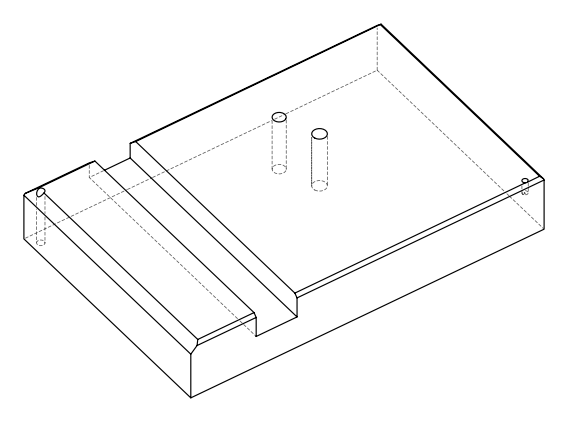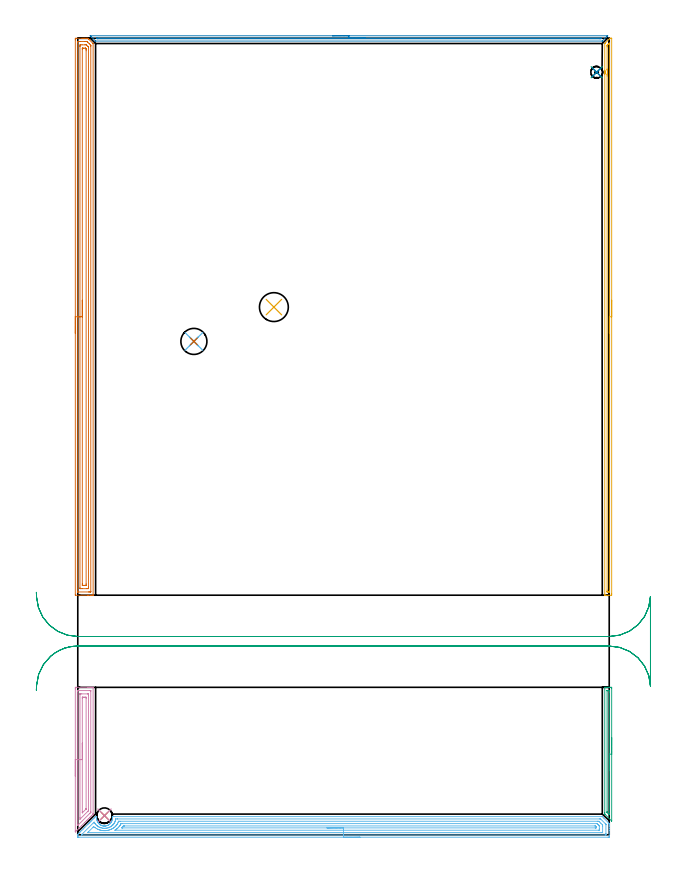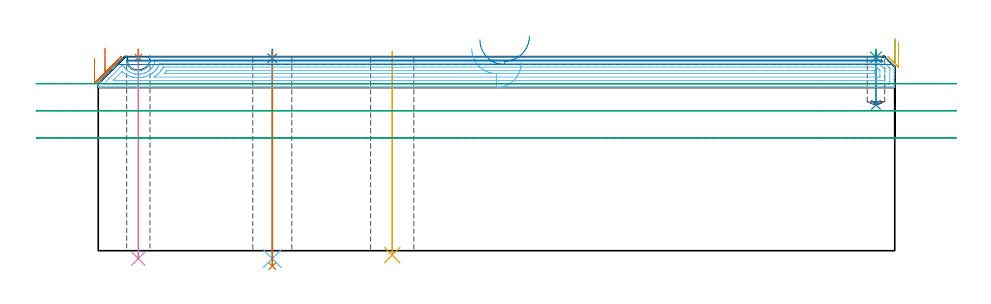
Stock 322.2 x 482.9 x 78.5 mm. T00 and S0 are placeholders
(PLAN: 15 operations, 7 tool changes, 46.6 min)
(1 SPOT_DRILL | STEP1HOLE | NXT0321_9005460120000 | 0.03 min | 1 mm3)
(2 SPOT_DRILL_1 | STEP1HOLE_2 | NXT0321_9005460120000 | 0.03 min | 4 mm3)
(3 SPOT_DRILL_2 | STEP1POCKET | NXT0321_9005460120000 | 0.03 min | 53 mm3)
(4 DRILL_THROUGH_HOLE_INTO_CENTER | STEP1HOLE | NXT0301_065 | 0.34 min | 5364 mm3)
(5 INDEXABLE_INSERT_DRILL_THROUGH_HOLE_FROM_SOLID | STEP1HOLE_1 | NXT0302_006 | 0.33 min | 18826 mm3)
(6 DRILL_THROUGH_HOLE_INTO_CENTER_1 | STEP1HOLE_2 | NXT0301_065 | 0.34 min | 5405 mm3)
(7 DRILL_TO_ENLARGE_THROUGH_HOLE | STEP1HOLE_2 | UGT0301_240 | 0.35 min | 9939 mm3)
(8 DRILL_BLIND_HOLE_INTO_CENTER | STEP1POCKET | NXT0301_042 | 0.09 min | 729 mm3)
(9 AREA_MILL | FG_CHAMFER_SURFACE | UGT0205_001 | 1.43 min | 765 mm3)
(10 AREA_MILL_1 | FG_CHAMFER_SURFACE_1 | UGT0205_001 | 2.9 min | 5570 mm3)
(11 AREA_MILL_2 | FG_CHAMFER_SURFACE_2 | UGT0205_001 | 5.55 min | 3004 mm3)
(12 AREA_MILL_3 | FG_CHAMFER_SURFACE_3 | UGT0205_001 | 12.78 min | 24507 mm3)
(13 AREA_MILL_4 | FG_CHAMFER_SURFACE_4 | UGT0205_001 | 11.04 min | 20053 mm3)
(14 AREA_MILL_5 | FG_CHAMFER_SURFACE_5 | UGT0205_001 | 5.11 min | 1614 mm3)
(15 MILL_RECTANGULAR_SLOT | SLOT_RECTANGULAR | UGT0201_020 | Follow Part, ap 12.5, ae 75% | 6.25 min | 590900 mm3)
(TOOL NXT0321_9005460120000 | NC Spot Drill, 142deg, 12mm, Carbide, Uncoated | D12 PA142 FL30 Z2)
(TOOL NXT0301_065 | Carbide Drill 9.4mm [860.1-0940-075A1-MM 2214] | D9.4 PA140 FL98 Z2)
(TOOL NXT0302_006 | Index. Insert Drill 17.5mm [880-D1750L25-05] | D17.5 PA176 FL88 Z2)
(TOOL UGT0301_240 | Twist Drill 15.8 mm | D15.8 PA118 FL120 Z2)
(TOOL NXT0301_042 | Carbide Drill 7.1mm [860.1-0710-057A1-MM 2214] | D7.1 PA140 FL85 Z2)
(TOOL UGT0205_001 | Chamfer Mill 20 x 3 x 45 deg. | D20 FL50 Z2)
(TOOL UGT0201_020 | End mill 50 mm | D50 FL50 Z4)
(OP 1 SPOT_DRILL)
G17 G21 G94 G90
T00 M6
G54
G17 G0 G90 X16.2 Y11.6 S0 M3
G43 Z88.5 H0
G94 G81 G98 Z78.087 F250. R81.5
G80
M5
M2
(OP 2 SPOT_DRILL_1)
G17 G21 G94 G90
T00 M6
G54
G17 G0 G90 X70.4 Y299.1 S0 M3
G43 Z88.5 H0
G94 G81 G98 Z77.82 F250. R81.5
G80
M5
M2
(OP 3 SPOT_DRILL_2)
G17 G21 G94 G90
T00 M6
G54
G17 G0 G90 X314.6 Y462.3 S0 M3
G43 Z88.5 H0
G94 G81 G98 Z78.19 F250. R81.5
G80
M5
M2
(OP 4 DRILL_THROUGH_HOLE_INTO_CENTER)
G17 G21 G94 G90
T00 M6
G54
G17 G0 G90 X16.2 Y11.6 S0 M3
G43 Z88.5 H1
G94 G73 G98 Z-3.211 F250. Q9.079 R80.5
G80
M5
M2
(OP 5 INDEXABLE_INSERT_DRILL_THROUGH_HOLE_FROM_SOLID)
G17 G21 G94 G90
T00 M6
G54
G17 G0 G90 X118.9 Y319.9 S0 M3
G43 Z88.5 H1
G94 G81 G98 Z-1.806 F250. R80.5
G80
M5
M2
(OP 6 DRILL_THROUGH_HOLE_INTO_CENTER_1)
G17 G21 G94 G90
T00 M6
G54
G17 G0 G90 X70.4 Y299.1 S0 M3
G43 Z88.5 H1
G94 G73 G98 Z-3.211 F250. Q9.079 R80.5
G80
M5
M2
(OP 7 DRILL_TO_ENLARGE_THROUGH_HOLE)
G17 G21 G94 G90
T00 M6
G54
G17 G0 G90 X70.4 Y299.1 S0 M3
G43 Z88.5 H0
G94 G73 G98 Z-6.247 F250. Q14.124 R80.5
G80
M5
M2
(OP 8 DRILL_BLIND_HOLE_INTO_CENTER)
G17 G21 G94 G90
T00 M6
G54
G17 G0 G90 X314.6 Y462.3 S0 M3
G43 Z88.5 H1
G94 G81 G98 Z59. F250. R80.5
G80
M5
M2
(OP 9 AREA_MILL)
G17 G21 G94 G90
T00 M6
G54
G17 G0 G90 X323.7 Y58.85 S1061 M3
G43 Z88.5 H0
Z84.3
G94 G1 Y58.812 Z83.428 F250.
Y58.698 Z82.564
Y58.509 Z81.712
Y58.247 Z80.88
Y57.913 Z80.074
Y57.51 Z79.3
Y57.042 Z78.564
Y56.51 Z77.872
Y55.921 Z77.229
Y55.278 Z76.64
Y54.586 Z76.109
Y53.85 Z75.64
Y53.076 Z75.237
Y52.27 Z74.903
Y51.438 Z74.641
Y50.586 Z74.452
Y49.722 Z74.338
Y48.85 Z74.3
Y8.404
X323.697 Y8.366 Z74.302
X323.693 Y8.319 Z74.305
X323.602 Y8.398 Z74.398
X323.59 Y8.41 Z74.41
X319.591 Y12.409 Z78.407
X319.506 Y12.498 Z78.492
X319.5 Y13.298 Z78.5
Y89.29
X319.503 Y89.39 Z78.489
X319.585 Y89.398 Z78.408
X319.674 Y89.4 Z78.325
X320.284 Z77.715
X321.168 Z76.831
X321.6 Z76.396
X321.816 Z76.181
X322.474 Z75.523
X322.69 Z75.307
X323.349 Y89.395 Z74.645
X323.691 Y89.39 Z74.303
X323.696 Y89.199 Z74.301
X323.699 Y88.846
X323.7 Y48.85 Z74.3
X322.286 Z75.714
X322.285 Y12.409 Z75.715
X322.284 Y12.234 Z75.716
X322.281 Y12.192 Z75.719
X322.28 Y12.184 Z75.72
X322.273 Y12.187 Z75.727
X322.231 Y12.224 Z75.769
X322.041 Y12.409 Z75.959
X321.6 Y12.85 Z76.4
X321.152 Y13.298 Z76.848
X321. Y13.454 Z77.
X320.946 Y13.513 Z77.054
X320.921 Y13.543 Z77.079
X320.919 Y13.561 Z77.081
X320.917 Y13.647 Z77.083
X320.914 Y13.995 Z77.086
Y14.187
X320.915 Y87.242 Z77.085
X320.916 Y87.329 Z77.084
X320.918 Y87.372 Z77.082
X320.92 Y87.386 Z77.08
X320.948 Y87.39 Z77.052
X321.276 Y87.398 Z76.724
X321.6 Y87.399 Z76.4
X322.152 Y87.396 Z75.848
X322.244 Y87.39 Z75.756
X322.279 Y87.372 Z75.721
X322.282 Y87.263 Z75.718
X322.284 Y87.068 Z75.716
X322.286 Y86.371 Z75.714
Y86.179
Y48.85
Y47.978 Z75.752
Y47.114 Z75.866
Y46.262 Z76.055
Y45.43 Z76.317
Y44.624 Z76.651
Y43.85 Z77.054
Y43.114 Z77.523
Y42.422 Z78.054
Y41.779 Z78.643
Y41.19 Z79.286
Y40.659 Z79.979
Y40.19 Z80.714
Y39.787 Z81.488
Y39.453 Z82.294
Y39.191 Z83.126
Y39.002 Z83.978
Y38.888 Z84.843
Y38.85 Z85.714
G0 Z88.5
M5
M2
(OP 10 AREA_MILL_1)
G17 G21 G94 G90
T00 M6
G54
G17 G0 G90 X-1.5 Y35.55 S1061 M3
G43 Z88.5 H0
Z77.7
G94 G1 Y35.588 Z76.828 F250.
Y35.702 Z75.964
Y35.891 Z75.112
Y36.153 Z74.28
Y36.487 Z73.474
Y36.89 Z72.7
Y37.358 Z71.964
Y37.89 Z71.272
Y38.479 Z70.629
Y39.122 Z70.04
Y39.814 Z69.509
Y40.55 Z69.04
Y41.324 Z68.637
Y42.13 Z68.303
Y42.962 Z68.041
Y43.814 Z67.852
Y44.678 Z67.738
Y45.55 Z67.7
Y88.438
X-1.499 Y88.803 Z67.701
X-1.494 Y89.324 Z67.704
X-1.491 Y89.392 Z67.706
X-0.976 Y89.4 Z68.221
X6.117 Z75.31
X6.703 Z75.9
X7.003 Z76.199
X7.59 Z76.786
X7.89 Z77.085
X8.489 Z77.688
X8.776 Z77.975
X8.947 Z78.146
X9.274 Y89.392 Z78.466
X9.297 Y89.39 Z78.488
X9.3 Y89.249 Z78.5
X9.296 Y12.932 Z78.495
X9.301 Y12.543 Z78.482
X9.29 Y12.495 Z78.473
X9.271 Y12.466 Z78.459
X9.232 Y12.431 Z78.43
X8.461 Y11.661 Z77.661
X8.185 Y11.383 Z77.38
X7.491 Y10.691 Z76.691
X7.125 Y10.323 Z76.321
X6.584 Y9.783 Z75.783
X6.233 Y9.431 Z75.429
X5.676 Y8.876 Z74.876
X5.341 Y8.539 Z74.537
X4.768 Y7.968 Z73.968
X4.048 Y7.247 Z73.247
X2.275 Y5.474 Z71.474
X0.881 Y4.08 Z70.08
X-0.457 Y2.742 Z68.742
X-1.349 Y1.851 Z67.849
X-1.42 Y1.782 Z67.778
X-1.491 Y1.713 Z67.705
X-1.498 Y1.811 Z67.702
X-1.499 Y1.851 Z67.701
X-1.5 Y2.458 Z67.7
Y45.55
X-0.086 Z69.114
X-0.085 Y87.242 Z69.115
X-0.084 Y87.353 Z69.116
X-0.082 Y87.379 Z69.118
X-0.08 Y87.386 Z69.12
X-0.066 Y87.39 Z69.134
X0.041 Y87.394 Z69.241
X0.419 Y87.399 Z69.619
X7.512 Y87.4 Z76.712
X7.75 Y87.396 Z76.95
X7.84 Y87.393 Z77.04
X7.874 Y87.391 Z77.074
X7.879 Y87.35 Z77.079
X7.882 Y87.242 Z77.082
X7.886 Y87.024 Z77.086
X7.882 Y13.898 Z77.082
X7.879 Y13.669 Z77.079
X7.876 Y13.56 Z77.076
X7.875 Y13.537 Z77.075
X7.859 Y13.517 Z77.059
X7.825 Y13.479 Z77.025
X7.62 Y13.27 Z76.82
X7.349 Y12.998 Z76.549
X0.061 Y5.712 Z69.261
X-0.029 Y5.624 Z69.171
X-0.053 Y5.602 Z69.147
X-0.071 Y5.588 Z69.129
X-0.079 Y5.649 Z69.121
X-0.086 Y5.86 Z69.114
Y5.864
Y45.55
X1.328 Z70.528
X1.329 Y85.236 Z70.529
X1.33 Y85.325 Z70.53
X1.333 Y85.369 Z70.533
X1.334 Y85.384 Z70.534
X1.358 Y85.39 Z70.558
X1.523 Y85.398 Z70.723
X1.683 Y85.399 Z70.883
X2.407 Y85.4 Z71.607
X5.954 Z75.154
X6.117 Y85.399 Z75.317
X6.279 Y85.397 Z75.479
X6.388 Y85.393 Z75.588
X6.465 Y85.388 Z75.665
X6.466 Y85.354 Z75.666
X6.469 Y85.236 Z75.669
X6.471 Y84.88 Z75.671
X6.467 Y15.322 Z75.667
X6.463 Y14.782 Z75.663
X6.46 Y14.607 Z75.66
X6.458 Y14.568 Z75.658
X6.437 Y14.543 Z75.637
X6.397 Y14.5 Z75.597
X6.117 Y14.216 Z75.317
X5.954 Y14.053 Z75.154
X1.332 Y9.431 Z70.532
X1.33 Z70.53
X1.328 Y10.323 Z70.528
Y45.55
X2.743 Z71.943
Y82.561
X2.747 Y83.274 Z71.947
X2.75 Y83.378 Z71.95
X2.756 Y83.391 Z71.956
X2.779 Y83.394 Z71.979
X2.831 Y83.397 Z72.031
X3.039 Y83.399 Z72.239
X3.457 Y83.4 Z72.657
X4.343 Z73.543
X4.396 Z73.596
X4.778 Y83.394 Z73.978
X4.969 Y83.39 Z74.169
X5.05 Y83.382 Z74.25
X5.051 Y83.32 Z74.251
X5.056 Y82.735 Z74.256
X5.053 Y15.852 Z74.253
X5.051 Y15.674 Z74.251
X5.049 Y15.63 Z74.249
X5.047 Y15.612 Z74.247
X5.033 Y15.594 Z74.233
X4.967 Y15.52 Z74.167
X4.863 Y15.413 Z74.063
X2.894 Y13.443 Z72.094
X2.826 Y13.377 Z72.026
X2.766 Y13.323 Z71.966
X2.752 Y13.312 Z71.952
X2.749 Y13.322 Z71.949
X2.747 Y13.377 Z71.947
X2.743 Y13.716 Z71.943
Y45.55
Y46.422 Z71.981
Y47.286 Z72.095
Y48.138 Z72.283
Y48.97 Z72.546
Y49.776 Z72.88
Y50.55 Z73.282
Y51.286 Z73.751
Y51.978 Z74.282
Y52.621 Z74.872
Y53.21 Z75.515
Y53.742 Z76.207
Y54.21 Z76.943
Y54.613 Z77.716
Y54.947 Z78.522
Y55.209 Z79.354
Y55.398 Z80.206
Y55.512 Z81.071
Y55.55 Z81.943
G0 Z88.5
M5
M2
(OP 11 AREA_MILL_2)
G17 G21 G94 G90
T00 M6
G54
G17 G0 G90 X323.7 Y324.05 S1061 M3
G43 Z88.5 H0
Z84.3
G94 G1 Y324.012 Z83.428 F250.
Y323.898 Z82.564
Y323.709 Z81.712
Y323.447 Z80.88
Y323.113 Z80.074
Y322.71 Z79.3
Y322.241 Z78.564
Y321.71 Z77.872
Y321.121 Z77.229
Y320.478 Z76.64
Y319.786 Z76.109
Y319.05 Z75.64
Y318.276 Z75.237
Y317.47 Z74.903
Y316.638 Z74.641
Y315.786 Z74.452
Y314.922 Z74.338
Y314.05 Z74.3
Y146.341
X323.699 Y145.807 Z74.301
X323.696 Y145.452 Z74.302
X323.692 Y145.21 Z74.304
X323.349 Y145.2 Z74.646
X321.914 Z76.083
X320.726 Z77.269
X319.752 Z78.247
X319.624 Y145.203 Z78.369
X319.502 Y145.21 Z78.488
X319.5 Y145.36 Z78.5
X319.51 Y460.93 Z78.49
X319.513 Y461.121 Z78.483
X319.557 Y461.321 Z78.44
X319.62 Y461.602 Z78.378
X319.631 Y461.681 Z78.367
X319.641 Y461.765 Z78.353
X319.681 Y462.047 Z78.313
X319.682 Y462.087 Z78.308
X319.685 Y462.136 Z78.306
X319.69 Y462.19
X319.692 Y462.226 Z78.305
X319.693 Y462.254 Z78.302
Y462.271 Z78.3
X319.687 Y462.363
Y462.413 Z78.305
X319.686 Y462.432 Z78.306
X319.684 Y462.496 Z78.31
X319.681 Y462.524 Z78.313
X319.676 Y462.568 Z78.32
X319.662 Y462.657 Z78.327
X319.636 Y462.899 Z78.363
X319.63 Y462.946 Z78.369
X319.523 Y463.408 Z78.476
X319.513 Y463.446 Z78.485
X319.505 Y463.505 Z78.494
X319.5 Y479.615 Z78.5
X319.504 Y479.695 Z78.49
X319.543 Y479.741 Z78.453
X319.813 Y480.013 Z78.187
X322.093 Y482.293 Z75.907
X322.561 Y482.762 Z75.438
X322.603 Y482.805 Z75.393
X322.698 Y482.89 Z75.294
X322.785 Y482.898 Z75.207
X323.226 Y482.9 Z74.774
X323.349 Z74.651
X323.596 Z74.404
X323.694 Y482.89 Z74.305
X323.7 Y482.873 Z74.3
Y314.05
X322.286 Z75.714
X322.285 Y147.785 Z75.715
X322.284 Y147.592 Z75.716
X322.279 Y147.243 Z75.721
X322.276 Y147.21 Z75.724
X322.214 Y147.206 Z75.786
X322.112 Y147.202 Z75.888
X321.983 Y147.2 Z76.017
X321.6 Z76.4
X321.108 Y147.201 Z76.892
X320.965 Y147.206 Z77.035
X320.938 Y147.21 Z77.062
X320.921 Y147.217 Z77.079
X320.92 Y147.248 Z77.08
X320.916 Y147.398 Z77.084
X320.915 Y147.592 Z77.085
X320.914 Y148.292 Z77.086
X320.925 Y459.98 Z77.075
X320.929 Y460.665 Z77.071
X320.931 Y460.77 Z77.069
X320.947 Y460.872 Z77.053
X320.996 Y461.179 Z77.004
X321.035 Y461.449 Z76.965
X321.077 Y461.765 Z76.923
X321.104 Y462.271 Z76.896
X321.09 Y462.657 Z76.91
X321.022 Y463.248 Z76.978
X320.971 Y463.55 Z77.029
X320.927 Y463.812 Z77.073
X320.925 Y463.897 Z77.075
X320.921 Y464.244 Z77.079
X320.915 Y477.637 Z77.085
Y477.831
X320.919 Y478.526 Z77.081
X320.922 Y478.625 Z77.078
X320.929 Y478.667 Z77.071
X320.978 Y478.723 Z77.022
X321.29 Y479.039 Z76.71
X321.6 Y479.351 Z76.4
X321.731 Y479.482 Z76.269
X321.866 Y479.616 Z76.134
X322.004 Y479.75 Z75.996
X322.179 Y479.917 Z75.821
X322.279 Y479.997 Z75.721
X322.283 Y479.811 Z75.717
X322.285 Y479.616 Z75.715
Y479.447
X322.286 Y314.05 Z75.714
Y313.178 Z75.752
Y312.313 Z75.866
Y311.462 Z76.055
Y310.63 Z76.317
Y309.824 Z76.651
Y309.05 Z77.054
Y308.314 Z77.523
Y307.622 Z78.054
Y306.979 Z78.643
Y306.39 Z79.286
Y305.858 Z79.979
Y305.39 Z80.714
Y304.987 Z81.488
Y304.653 Z82.294
Y304.391 Z83.126
Y304.202 Z83.978
Y304.088 Z84.843
Y304.05 Z85.714
G0 Z88.5
M5
M2
(OP 12 AREA_MILL_3)
G17 G21 G94 G90
T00 M6
G54
G17 G0 G90 X171.1 Y-1.5 S1061 M3
G43 Z88.5 H0
Z76.
G94 G1 X171.062 Z75.128 F250.
X170.948 Z74.263
X170.759 Z73.412
X170.497 Z72.58
X170.163 Z71.774
X169.76 Z71.
X169.292 Z70.264
X168.76 Z69.572
X168.171 Z68.929
X167.528 Z68.339
X166.836 Z67.808
X166.1 Z67.34
X165.326 Z66.937
X164.52 Z66.603
X163.688 Z66.341
X162.837 Z66.152
X161.972 Z66.038
X161.1 Z66.
X0.627
X0.431 Y-1.499 Z66.001
X0.18 Y-1.496 Z66.004
X0.003 Y-1.491 Z66.005
X0. Y-1.357 Z66.139
Y-1.18 Z66.316
Y-0.163 Z67.336
X0.001 Y0.191 Z67.687
X0.031 Y0.232 Z67.73
X0.399 Y0.599 Z68.099
X0.567 Y0.768 Z68.265
X0.863 Y1.063 Z68.563
X1.521 Y1.721 Z69.221
X2.415 Y2.615 Z70.115
X3.309 Y3.509 Z71.009
X4.203 Y4.403 Z71.903
X5.876 Y6.077 Z73.575
X5.991 Y6.193 Z73.689
X6.347 Y6.547 Z74.047
X6.523 Y6.723 Z74.223
X6.761 Y6.962 Z74.46
X6.885 Y7.087 Z74.583
X7.27 Y7.47 Z74.97
X7.39 Y7.59 Z75.09
X7.939 Y8.142 Z75.637
X8.226 Y8.426 Z75.926
X8.824 Y9.027 Z76.522
X9.12 Y9.32 Z76.82
X9.709 Y9.911 Z77.407
X10.038 Y10.238 Z77.738
X10.75 Y10.949 Z78.448
X10.805 Y10.999 Z78.483
X11.355 Y11. Z78.5
X11.476 Y10.995 Z78.491
X11.481 Y10.976 Z78.472
X11.453 Y10.799 Z78.296
X11.442 Y10.727 Z78.225
X11.422 Y10.504 Z78.002
X11.418 Y10.408 Z77.907
X11.409 Y10.21 Z77.709
X11.416 Y9.841 Z77.34
X11.442 Y9.473 Z76.972
X11.467 Y9.331 Z76.829
X11.503 Y9.171 Z76.668
X11.566 Y8.886 Z76.385
X11.705 Y8.45 Z75.949
X11.894 Y8.002 Z75.502
X11.978 Y7.847 Z75.346
X12.128 Y7.57 Z75.07
X12.228 Y7.411 Z74.911
X12.249 Y7.381 Z74.881
X12.335 Y7.257 Z74.756
X12.574 Y6.969 Z74.465
X12.58 Y6.962 Z74.458
X12.696 Y6.836 Z74.333
X12.829 Y6.691 Z74.189
X13.024 Y6.509 Z74.006
X13.229 Y6.336 Z73.835
X13.632 Y6.058 Z73.558
X14.037 Y5.821 Z73.318
X14.053 Y5.811 Z73.309
X14.122 Y5.778 Z73.276
X14.426 Y5.654 Z73.154
X14.564 Y5.598 Z73.098
X14.926 Y5.487 Z72.986
X15.016 Y5.46 Z72.959
X15.239 Y5.414 Z72.912
X15.273 Y5.407 Z72.904
X15.378 Y5.387 Z72.88
X15.46 Y5.369 Z72.864
X15.639 Y5.349 Z72.845
X15.825 Y5.331 Z72.822
X15.909 Y5.321 Z72.815
X16.028 Z72.808
X16.188 Y5.317 Z72.805
X16.356 Y5.313 Z72.806
X16.384 Y5.316 Z72.807
X16.421 Y5.319 Z72.81
X16.475 Y5.323 Z72.816
X16.57 Y5.332 Z72.823
X16.668 Y5.339 Z72.834
X16.719 Y5.344 Z72.838
X16.803 Y5.35 Z72.846
X17.142 Y5.408 Z72.906
X17.252 Y5.427 Z72.925
X17.525 Y5.503 Z73.
X17.696 Y5.55 Z73.047
X17.818 Y5.595 Z73.092
X18.025 Y5.672 Z73.167
X18.345 Y5.81 Z73.31
X18.507 Y5.898 Z73.397
X18.59 Y5.943 Z73.442
X18.825 Y6.089 Z73.588
X18.954 Y6.182 Z73.68
X19.051 Y6.251 Z73.75
X19.483 Y6.603 Z74.103
X19.572 Y6.69 Z74.19
X19.809 Y6.962 Z74.461
X19.944 Y7.115 Z74.615
X19.997 Y7.19 Z74.689
X20.151 Y7.404 Z74.9
X20.272 Y7.57 Z75.069
X20.377 Y7.737 Z75.235
X20.429 Y7.847 Z75.342
X20.548 Y8.09 Z75.587
X20.696 Y8.45 Z75.949
X20.834 Y8.887 Z76.385
X20.914 Y9.276 Z76.772
X20.926 Y9.331 Z76.828
X20.978 Y9.77 Z77.268
X20.984 Y10.096 Z77.594
X20.987 Y10.211 Z77.708
X20.97 Y10.501 Z77.998
X20.96 Y10.667 Z78.163
X20.955 Y10.712 Z78.208
X20.932 Y10.954 Z78.448
X20.94 Y10.969 Z78.463
X20.957 Y10.995 Z78.49
X21.189 Y11. Z78.5
X317.997
X318.001 Y10.999 Z78.499
X318.057 Y10.944 Z78.442
X318.942 Y10.059 Z77.557
X322.038 Y6.962 Z74.461
X322.193 Y6.81 Z74.302
X322.198 Y6.786 Z74.278
X322.2 Y6.606 Z74.105
Y5.905 Z73.405
Y5.192 Z72.688
Y3.951 Z71.448
Y2.652 Z70.148
Y-0.737 Z66.76
X322.197 Y-1.001 Z66.496
X322.191 Y-1.492 Z66.006
X322.071 Y-1.495 Z66.003
X321.573 Y-1.5 Z66.
X161.1
Y-0.086 Z67.414
X2.384 Y-0.085 Z67.415
X2.241 Y-0.081 Z67.419
X2.184 Y-0.079 Z67.421
X2.191 Y-0.067 Z67.433
X2.209 Y-0.046 Z67.454
X2.274 Y0.023 Z67.523
X2.342 Y0.092 Z67.592
X9.389 Y7.139 Z74.639
X9.567 Y7.315 Z74.815
X9.927 Y7.666 Z75.166
X10.332 Y6.962 Z74.462
X10.461 Y6.761 Z74.261
X10.76 Y6.373 Z73.873
X11.019 Y6.077 Z73.577
X11.355 Y5.735 Z73.235
X11.647 Y5.479 Z72.979
X11.814 Y5.346 Z72.846
X12.03 Y5.192 Z72.692
X12.249 Y5.046 Z72.546
X12.643 Y4.802 Z72.302
X12.995 Y4.617 Z72.117
X13.143 Y4.552 Z72.052
X13.766 Y4.308 Z71.808
X14.037 Y4.221 Z71.721
X14.16 Y4.186 Z71.686
X14.931 Y4.01 Z71.51
X15.28 Y3.962 Z71.462
X15.825 Y3.912 Z71.412
X16.234 Y3.903 Z71.403
X16.479 Y3.905 Z71.405
X16.719 Y3.923 Z71.423
X17.076 Y3.954 Z71.454
X17.613 Y4.04 Z71.54
X17.841 Y4.082 Z71.582
X18.507 Y4.259 Z71.759
X18.544 Y4.271 Z71.771
X18.65 Y4.308 Z71.808
X19.184 Y4.522 Z72.022
X19.401 Y4.617 Z72.117
X19.782 Y4.816 Z72.316
X20.295 Y5.132 Z72.632
X20.331 Y5.157 Z72.657
X20.379 Y5.192 Z72.692
X20.827 Y5.551 Z73.051
X21.189 Y5.869 Z73.369
X21.291 Y5.976 Z73.476
X21.381 Y6.077 Z73.577
X21.701 Y6.455 Z73.955
X22.079 Y6.964 Z74.464
X22.083 Y6.971 Z74.471
X22.388 Y7.545 Z75.045
X22.521 Y7.847 Z75.347
X22.648 Y8.172 Z75.672
X22.813 Y8.732 Z76.232
X22.843 Y8.864 Z76.364
X22.977 Y9.579 Z77.079
X23.014 Y9.58 Z77.08
X23.871 Y9.586 Z77.086
X23.902
X316.209
X316.671 Y9.584 Z77.084
X316.887 Y9.582 Z77.082
X316.939 Y9.579 Z77.079
X316.963 Y9.575 Z77.075
X316.994 Y9.548 Z77.048
X317.103 Y9.445 Z76.945
X319.785 Y6.765 Z74.265
X320.128 Y6.418 Z73.918
X320.169 Y6.374 Z73.874
X320.186 Y6.353 Z73.853
X320.19 Y6.323 Z73.823
X320.196 Y6.214 Z73.714
X320.199 Y6.077 Z73.577
Y0.768 Z68.268
X320.198 Y0.36 Z67.86
X320.19 Y-0.053 Z67.447
X320.181 Y-0.08 Z67.42
X320.161 Y-0.082 Z67.418
X320.108 Y-0.084 Z67.416
X320.001 Y-0.085 Z67.415
X319.785 Y-0.086 Z67.414
X161.1
Y1.328 Z68.828
X6.318 Y1.329 Z68.829
X6.217 Y1.331 Z68.831
X6.149 Y1.334 Z68.834
X6.052 Y1.341 Z68.841
X6.12 Y1.415 Z68.915
X6.174 Y1.472 Z68.972
X6.353 Y1.653 Z69.153
X6.617 Y1.918 Z69.418
X9.286 Y4.586 Z72.086
X9.567 Y4.863 Z72.363
X9.662 Y4.951 Z72.451
X10.461 Y4.294 Z71.794
X10.507 Y4.262 Z71.762
X11.355 Y3.727 Z71.227
X11.922 Y3.423 Z70.923
X12.249 Y3.284 Z70.784
X12.489 Y3.185 Z70.685
X12.9 Y3.034 Z70.534
X13.143 Y2.958 Z70.458
X13.429 Y2.871 Z70.371
X13.792 Y2.78 Z70.28
X14.037 Y2.725 Z70.225
X14.439 Y2.639 Z70.139
X14.901 Y2.568 Z70.068
X14.931 Y2.564 Z70.064
X15.187 Y2.538 Z70.038
X15.825 Y2.494 Z69.994
X15.872 Y2.492 Z69.992
X16.3 Y2.489 Z69.989
X16.719 Y2.497 Z69.997
X16.759 Y2.499 Z69.999
X17.249 Y2.538 Z70.038
X17.572 Y2.578 Z70.078
X17.613 Y2.585 Z70.085
X18.332 Y2.711 Z70.211
X18.507 Y2.748 Z70.248
X19.042 Y2.893 Z70.393
X19.401 Y2.998 Z70.498
X19.714 Y3.113 Z70.613
X20.295 Y3.34 Z70.84
X20.354 Y3.365 Z70.865
X20.479 Y3.423 Z70.923
X20.945 Y3.665 Z71.165
X21.189 Y3.808 Z71.308
X21.498 Y4.002 Z71.502
X21.941 Y4.308 Z71.808
X22.022 Y4.368 Z71.868
X22.083 Y4.416 Z71.916
X22.508 Y4.772 Z72.272
X22.963 Y5.192 Z72.692
X22.97 Y5.199 Z72.699
X22.977 Y5.207 Z72.707
X23.377 Y5.682 Z73.182
X23.679 Y6.077 Z73.577
X23.76 Y6.187 Z73.687
X23.871 Y6.346 Z73.846
X24.094 Y6.741 Z74.241
X24.214 Y6.962 Z74.462
X24.39 Y7.334 Z74.834
X24.594 Y7.847 Z75.347
X24.7 Y8.137 Z75.637
X24.712 Y8.165 Z75.665
X24.725 Y8.167 Z75.667
X24.765 Y8.169 Z75.669
X25.331 Y8.171 Z75.671
X25.659 Y8.172 Z75.672
X314.988 Y8.171 Z75.671
X315.315 Y8.169 Z75.669
X315.888 Y8.164 Z75.664
X316.209 Y7.888 Z75.388
X316.252 Y7.847 Z75.347
X317.103 Y6.998 Z74.498
X317.997 Y6.103 Z73.603
X318.021 Y6.077 Z73.577
X318.19 Y5.886 Z73.386
X318.198 Y5.192 Z72.692
X318.199 Y4.992 Z72.492
Y1.453 Z68.953
X318.194 Y1.385 Z68.885
X318.19 Y1.338 Z68.838
X318.16 Y1.335 Z68.835
X317.997 Y1.333 Z68.833
X317.43 Y1.329 Z68.829
X161.1 Y1.328 Z68.828
Y2.743 Z70.243
X22.977
X22.768 Y2.745 Z70.245
X22.601 Y2.75 Z70.25
X22.549 Y2.753 Z70.253
X22.673 Y2.839 Z70.339
X22.859 Y2.961 Z70.461
X22.977 Y3.041 Z70.541
X23.201 Y3.201 Z70.701
X23.501 Y3.423 Z70.923
X23.707 Y3.585 Z71.085
X23.871 Y3.72 Z71.22
X24.185 Y3.997 Z71.497
X24.515 Y4.308 Z71.808
X24.639 Y4.432 Z71.932
X24.765 Y4.568 Z72.068
X25.052 Y4.908 Z72.408
X25.276 Y5.192 Z72.692
X25.44 Y5.409 Z72.909
X25.659 Y5.713 Z73.213
X25.797 Y5.94 Z73.44
X25.875 Y6.077 Z73.577
X26.113 Y6.513 Z74.013
X26.23 Y6.728 Z74.228
X26.242 Y6.746 Z74.246
X26.255 Y6.75 Z74.25
X26.296 Y6.754 Z74.254
X26.381 Y6.756 Z74.256
X26.553 Y6.757 Z74.257
X26.76
X314.421
X314.629 Y6.756 Z74.256
X314.799 Y6.753 Z74.253
X314.88 Y6.75 Z74.25
X315.042 Y6.597 Z74.097
X315.315 Y6.334 Z73.834
X315.574 Y6.077 Z73.577
X315.828 Y5.823 Z73.323
X315.992 Y5.655 Z73.155
X316.12 Y5.522 Z73.022
X316.19 Y5.445 Z72.945
X316.192 Y5.42 Z72.92
X316.2 Y5.201 Z72.701
Y3.432 Z70.932
X316.195 Y2.985 Z70.485
X316.19 Y2.767 Z70.267
X316.186 Y2.749 Z70.249
X316.16 Y2.747 Z70.247
X316.1 Y2.744 Z70.244
X316.002 Y2.743 Z70.243
X161.1
Y4.157 Z71.657
X27.295
X26.99 Y4.159 Z71.659
X26.788 Y4.163 Z71.663
X26.773 Y4.165 Z71.665
Y4.167 Z71.667
X26.784 Y4.185 Z71.685
X27.12 Y4.631 Z72.131
X27.447 Y5.072 Z72.572
X27.615 Y5.323 Z72.823
X27.648 Y5.336 Z72.836
X27.732 Y5.338 Z72.838
X28.036 Y5.342 Z72.842
X28.189 Y5.343 Z72.843
X28.341
X313.527
X313.679 Y5.341 Z72.841
X313.78 Y5.338 Z72.838
X313.855 Y5.335 Z72.835
X313.884 Y5.309 Z72.809
X314.003 Y5.192 Z72.692
X314.16 Y5.03 Z72.53
X314.19 Y4.982 Z72.482
X314.194 Y4.942 Z72.442
X314.197 Y4.859 Z72.359
X314.2 Y4.526 Z72.026
X314.199 Y4.308 Z71.808
X314.197 Y4.224 Z71.724
X314.194 Y4.183 Z71.683
X314.191 Y4.168 Z71.668
X314.135 Y4.164 Z71.664
X313.832 Y4.159 Z71.659
X313.679 Y4.157 Z71.657
X161.1
X160.228 Z71.695
X159.364 Z71.809
X158.512 Z71.998
X157.68 Z72.26
X156.874 Z72.594
X156.1 Z72.997
X155.364 Z73.465
X154.672 Z73.996
X154.029 Z74.586
X153.44 Z75.229
X152.909 Z75.921
X152.44 Z76.657
X152.037 Z77.431
X151.703 Z78.237
X151.441 Z79.069
X151.252 Z79.92
X151.138 Z80.785
X151.1 Z81.657
G0 Z88.5
M5
M2
(OP 13 AREA_MILL_4)
G17 G21 G94 G90
T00 M6
G54
G17 G0 G90 X-1.5 Y304.05 S1061 M3
G43 Z88.5 H0
Z77.7
G94 G1 Y304.088 Z76.828 F250.
Y304.202 Z75.964
Y304.391 Z75.112
Y304.653 Z74.28
Y304.987 Z73.474
Y305.39 Z72.7
Y305.858 Z71.964
Y306.39 Z71.272
Y306.979 Z70.629
Y307.622 Z70.04
Y308.314 Z69.508
Y309.05 Z69.04
Y309.824 Z68.637
Y310.63 Z68.303
Y311.462 Z68.041
Y312.314 Z67.852
Y313.178 Z67.738
Y314.05 Z67.7
Y481.928
X-1.499 Y482.293 Z67.701
X-1.494 Y482.815 Z67.703
X-1.491 Y482.892 Z67.706
X-0.976 Y482.9 Z68.22
X2.57 Z71.765
X3.138 Z72.335
X3.457 Z72.653
X4.025 Z73.221
X4.343 Z73.539
X4.98 Z74.18
X5.48 Z74.679
X6.102 Y482.89 Z75.3
X6.117 Y482.878 Z75.315
X6.262 Y482.74 Z75.459
X6.412 Y482.59 Z75.607
X6.707 Y482.293 Z75.907
X9.253 Y479.746 Z78.453
X9.295 Y479.695 Z78.49
X9.3 Y479.616 Z78.5
Y145.36
X9.297 Y145.21 Z78.488
X9.272 Y145.207 Z78.464
X8.924 Y145.2 Z78.123
X8.527 Z77.726
X7.89 Z77.085
X6.685 Z75.881
X6.117 Z75.311
X-1.261 Y145.201 Z67.936
X-1.492 Y145.21 Z67.706
X-1.499 Y145.44 Z67.699
Y145.469
X-1.5 Y314.05 Z67.7
X-0.086 Z69.114
Y480.504
X-0.084 Y480.73 Z69.116
X-0.081 Y480.841 Z69.119
X-0.079 Y480.887 Z69.121
X0.019 Y480.89 Z69.219
X0.409 Y480.898 Z69.609
X0.797 Y480.9 Z69.997
X1.294 Z70.494
X4.343 Z73.543
X4.842 Y480.899 Z74.042
X5.23 Y480.896 Z74.43
X5.618 Y480.89 Z74.818
X5.658 Y480.881 Z74.858
X5.683 Y480.86 Z74.883
X5.735 Y480.812 Z74.935
X5.838 Y480.712 Z75.038
X6.042 Y480.508 Z75.242
X6.935 Y479.616 Z76.135
X7.003 Y479.547 Z76.203
X7.821 Y478.723 Z77.021
X7.876 Y478.663 Z77.076
X7.879 Y478.611 Z77.079
X7.882 Y478.501 Z77.082
X7.885 Y478.279 Z77.085
X7.886 Y477.835 Z77.086
Y147.596
X7.884 Y147.37 Z77.084
X7.881 Y147.259 Z77.081
X7.879 Y147.213 Z77.079
X7.781 Y147.21 Z76.981
X7.391 Y147.202 Z76.591
X7.003 Y147.2 Z76.203
X6.506 Z75.706
X0.299 Y147.201 Z69.499
X0.052 Y147.206 Z69.252
X-0.046 Y147.21 Z69.154
X-0.079 Y147.214 Z69.121
X-0.081 Y147.26 Z69.119
X-0.084 Y147.369 Z69.116
X-0.086 Y147.588 Z69.114
Y314.05
X1.328 Z70.528
X1.329 Y477.831 Z70.529
X1.33 Y478.186 Z70.53
X1.336 Y478.723 Z70.536
X1.339 Y478.89 Z70.539
X1.511 Y478.897 Z70.711
X2.57 Y478.9 Z71.77
X4.343 Z73.543
X5.056 Y478.898 Z74.256
X5.142 Y478.894 Z74.342
X5.184 Y478.89 Z74.384
X5.23 Y478.86 Z74.43
X5.374 Y478.723 Z74.574
X6.117 Y477.984 Z75.317
X6.269 Y477.831 Z75.469
X6.423 Y477.669 Z75.623
X6.465 Y477.624 Z75.665
X6.467 Y477.606 Z75.667
X6.469 Y477.562 Z75.669
X6.471 Y477.474 Z75.671
Y150.269
X6.47 Y149.914 Z75.67
X6.465 Y149.377 Z75.665
X6.461 Y149.21 Z75.661
X6.289 Y149.203 Z75.489
X6.117 Y149.201 Z75.317
X5.405 Y149.2 Z74.605
X2.746 Z71.946
X1.859 Z71.059
X1.683 Y149.202 Z70.883
X1.508 Y149.206 Z70.708
X1.392 Y149.21 Z70.592
X1.335 Y149.223 Z70.535
X1.333 Y149.258 Z70.533
X1.331 Y149.377 Z70.531
X1.329 Y149.734 Z70.529
X1.328 Y314.05 Z70.528
X2.743 Z71.943
Y476.046
X2.745 Y476.762 Z71.945
X2.748 Y476.866 Z71.948
X2.749 Y476.888 Z71.949
X2.768 Y476.891 Z71.968
X2.82 Y476.895 Z72.02
X3.032 Y476.899 Z72.232
X3.457 Y476.9 Z72.657
X4.381 Z73.581
X4.581 Y476.897 Z73.781
X4.68 Y476.894 Z73.88
X4.728 Y476.89 Z73.928
X4.772 Y476.867 Z73.972
X4.93 Y476.712 Z74.13
X5.001 Y476.639 Z74.201
X5.05 Y476.584 Z74.25
X5.052 Y476.514 Z74.252
X5.056 Y476.22 Z74.256
X5.057 Y476.046 Z74.257
Y475.327
Y152.054
X5.055 Y151.338 Z74.255
X5.052 Y151.234 Z74.252
X5.051 Y151.212 Z74.251
X5.032 Y151.209 Z74.232
X4.98 Y151.205 Z74.18
X4.768 Y151.201 Z73.968
X4.343 Y151.2 Z73.543
X3.457 Z72.657
X3.02 Y151.201 Z72.22
X2.821 Y151.203 Z72.021
X2.772 Y151.207 Z71.972
X2.752 Y151.21 Z71.952
X2.749 Y151.223 Z71.949
X2.747 Y151.29 Z71.947
X2.743 Y151.88 Z71.943
Y152.054
Y314.05
Y314.922 Z71.981
Y315.786 Z72.095
Y316.638 Z72.283
Y317.47 Z72.546
Y318.276 Z72.88
Y319.05 Z73.282
Y319.786 Z73.751
Y320.478 Z74.282
Y321.121 Z74.872
Y321.71 Z75.515
Y322.242 Z76.207
Y322.71 Z76.943
Y323.113 Z77.716
Y323.447 Z78.522
Y323.709 Z79.354
Y323.898 Z80.206
Y324.012 Z81.071
Y324.05 Z81.943
G0 Z88.5
M5
M2
(OP 14 AREA_MILL_5)
G17 G21 G94 G90
T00 M6
G54
G17 G0 G90 X154.4 Y484.4 S1061 M3
G43 Z88.5 H0
Z85.3
G94 G1 X154.438 Z84.428 F250.
X154.552 Z83.563
X154.741 Z82.712
X155.003 Z81.88
X155.337 Z81.074
X155.74 Z80.3
X156.208 Z79.564
X156.74 Z78.872
X157.329 Z78.229
X157.972 Z77.639
X158.664 Z77.108
X159.4 Z76.64
X160.174 Z76.237
X160.98 Z75.903
X161.812 Z75.641
X162.663 Z75.452
X163.528 Z75.338
X164.4 Z75.3
X321.066
X321.115 Y484.398 Z75.298
X321.18 Y484.395 Z75.295
X321.187 Y484.393 Z75.297
Y484.392 Z75.298
X321.176 Y484.372 Z75.319
X321.04 Y484.239 Z75.459
X320.907 Y484.105 Z75.591
X320.78 Y483.979 Z75.719
X318.165 Y481.364 Z78.335
X318.03 Y481.232 Z78.464
X317.995 Y481.205 Z78.49
X317.916 Y481.2 Z78.5
X10.884
X10.805 Y481.205 Z78.49
X10.77 Y481.232 Z78.464
X10.635 Y481.364 Z78.335
X7.893 Y484.105 Z75.591
X7.76 Y484.239 Z75.459
X7.624 Y484.372 Z75.318
X7.613 Y484.392 Z75.298
Y484.393 Z75.297
X7.62 Y484.395 Z75.295
X7.734 Y484.4 Z75.3
X164.4
Y482.986 Z76.714
X316.767 Y482.985 Z76.715
X317.023 Y482.984 Z76.716
X317.283 Y482.981 Z76.719
X317.312 Y482.98 Z76.72
X317.302 Y482.964 Z76.736
X317.122 Y482.778 Z76.922
X317.023 Y482.678 Z77.022
X316.957 Y482.621 Z77.079
X316.899 Y482.619 Z77.081
X316.766 Y482.616 Z77.084
X316.512 Y482.615 Z77.085
X316.131 Y482.614 Z77.086
X12.413
X12.19 Y482.616 Z77.084
X11.984 Y482.618 Z77.082
X11.882 Y482.621 Z77.079
X11.832 Y482.63 Z77.07
X11.777 Y482.679 Z77.021
X11.499 Y482.963 Z76.737
X11.49 Y482.98 Z76.72
X11.519 Y482.981 Z76.719
X11.605 Y482.984 Z76.716
X11.777 Y482.985 Z76.715
X12.033 Y482.986 Z76.714
X164.4
X165.272 Z76.752
X166.136 Z76.866
X166.988 Z77.055
X167.82 Z77.317
X168.626 Z77.651
X169.4 Z78.054
X170.136 Z78.523
X170.828 Z79.054
X171.471 Z79.643
X172.06 Z80.286
X172.591 Z80.978
X173.06 Z81.714
X173.463 Z82.488
X173.797 Z83.294
X174.059 Z84.126
X174.248 Z84.978
X174.362 Z85.843
X174.4 Z86.714
G0 Z88.5
M5
M2
(OP 15 MILL_RECTANGULAR_SLOT)
G17 G21 G94 G90
T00 M6
G54
G17 G0 G90 X-25.117 Y87.628 S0 M3
G43 Z88.639 H0
Z67.533
G94 G1 X-24.97 Y90.624 F250.
G2 X-16.518 Y108.165 R25. F500.
X-7.907 Y113.117 R25. F421.
X0. Y114.4 R25. F325.
G1 X291.955
X301.955 F385.
X322.2 F500.
G2 X347.19 Y90.107 R25.
G1 Y144.493
G2 X322.2 Y120.2 R25.
G1 X0.
G2 X-24.97 Y143.976 R25.
G1 X-25.117 Y146.972 F250.
G0 Y87.628 Z56.567
G1 X-24.97 Y90.624
G2 X-16.518 Y108.165 R25. F500.
X-7.907 Y113.117 R25. F412.
X0. Y114.4 R25. F316.
G1 X291.955
X301.955 F385.
X322.2 F500.
G2 X347.19 Y90.107 R25.
G1 Y144.493
G2 X322.2 Y120.2 R25.
G1 X0.
G2 X-24.97 Y143.976 R25.
G1 X-25.117 Y146.972 F250.
G0 Y87.628 Z45.6
G1 X-24.97 Y90.624
G2 X-16.518 Y108.165 R25. F500.
X-7.907 Y113.117 R25. F412.
X0. Y114.4 R25. F316.
G1 X291.955
X301.955 F385.
X322.2 F500.
G2 X347.19 Y90.107 R25.
G1 Y144.493
G2 X322.2 Y120.2 R25.
G1 X0.
G2 X-24.97 Y143.976 R25.
G1 X-25.117 Y146.972 F250.
G0 Z88.639
M5
M2
